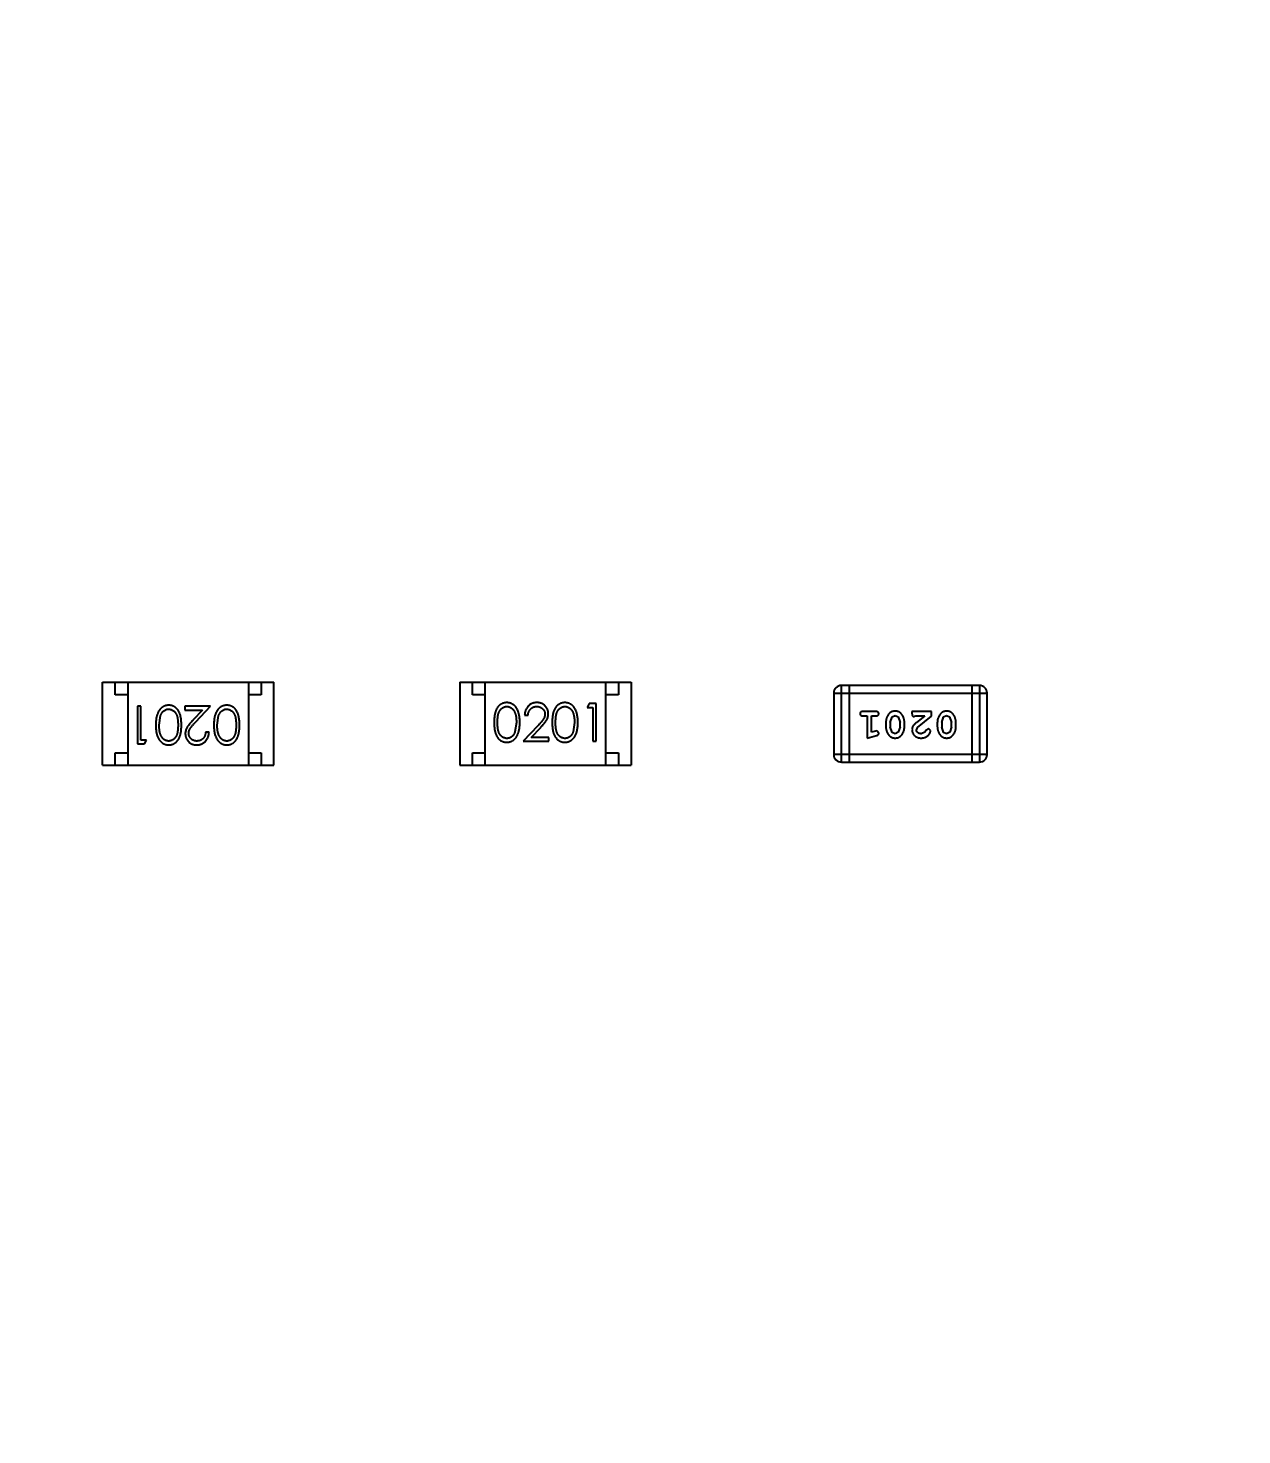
# Model space of a CAD drawing. Header units: inches. Extents: x 246 to 500, y -220 to -17.
# Drawn here: x 451.02 to 455.84, y -108.48 to -102.89 of the extents above; entities that cross this region are included whole.
import ezdxf

# ---------------------------------------------------------------- set-up
doc = ezdxf.new("R2010")
doc.units = ezdxf.units.IN
doc.header["$LTSCALE"] = 1.21
doc.header["$MEASUREMENT"] = 0
doc.header["$PDMODE"] = 3
doc.header["$PDSIZE"] = 0.3125
doc.layers.get('0').update_dxf_attribs({"linetype": 'CONTINUOUS'})
doc.layers.get('Defpoints').update_dxf_attribs({"linetype": 'CONTINUOUS'})
doc.layers.add('DIM', color=3, linetype='CONTINUOUS')
doc.styles.get("Standard").update_dxf_attribs({"font": 'txt', "width": 0.8})
doc.dimstyles.get("Standard").update_dxf_attribs({"dimtxt": 0.15625, "dimasz": 0.1875, "dimexe": 0.125, "dimexo": 0.0625, "dimgap": 0.09, "dimtad": 0, "dimtih": 1, "dimtoh": 1, "dimzin": 4, "dimdsep": 46, "dimtxsty": 'Standard', "dimblk": '_FILLED', "dimblk1": '_FILLED', "dimblk2": '_FILLED', "dimcen": 0.09, "dimazin": 1, "dimtp": 0.01, "dimtm": 0.01, "dimtfac": 1, "dimtofl": 0, "dimtmove": 0, "dimatfit": 3, "dimldrblk": '_FILLED', "dimfxl": 1, "dimtolj": 1, "dimtzin": 4, "dimarcsym": 0})

# ---------------------------------------------------------------- blocks, each defined once
blk = doc.blocks.new('_FILLED')
at = {"color": 0, "linetype": 'ByBlock'}
blk.add_solid([(0, 0), (-1, 0.1667), (-1, -0.1667)], dxfattribs=at)
blk = doc.blocks.new('*D61')
at = {"layer": 'Defpoints', "color": 0}
for p in [(433.4401, -77.4879), (433.4401, -91.8581), (457.6897, -127.8567)]:
    blk.add_point(p, dxfattribs=at)
at = {"layer": 'DIM', "color": 0, "lineweight": -2}
for p, q in [((433.4401, -91.7956), (433.4401, -77.3629)), ((457.6897, -127.7942), (457.6897, -77.3629)), ((435.4401, -77.4879), (442.2749, -77.4879)), ((455.6897, -77.4879), (448.8549, -77.4879))]:
    blk.add_line(p, q, dxfattribs=at)
at = {"layer": 'DIM', "color": 0, "lineweight": -2, "xscale": 2, "yscale": 2, "zscale": 2, "rotation": 180}
blk.add_blockref('_FILLED', (433.4401, -77.4879), dxfattribs=at)
at = {"layer": 'DIM', "color": 0, "lineweight": -2, "xscale": 2, "yscale": 2, "zscale": 2}
blk.add_blockref('_FILLED', (457.6897, -77.4879), dxfattribs=at)
at = {"layer": 'DIM', "color": 0, "insert": (445.5649, -77.4879), "char_height": 2, "attachment_point": 5}
blk.add_mtext('\\A1;24.25', dxfattribs=at)

msp = doc.modelspace()

# ---------------------------------------------------------------- linework, layer by layer
at = {"color": 7, "linetype": 'Continuous'}
for p, q in [((451.3152, -105.8236), (451.3152, -105.4936)), ((451.3152, -105.4936), (451.9952, -105.4936)), ((451.3652, -105.5436), (451.3652, -105.4936)), ((451.4152, -105.4936), (451.4152, -105.8236)), ((451.8952, -105.4936), (451.8952, -105.8236)), ((451.9452, -105.4936), (451.9452, -105.5436)), ((451.9952, -105.8236), (451.9952, -105.4936)), ((452.7351, -105.4937), (452.7351, -105.8237)), ((452.7351, -105.4937), (453.4151, -105.4937)), ((452.7851, -105.5437), (452.7851, -105.4937)), ((452.8351, -105.8237), (452.8351, -105.4937)), ((453.3151, -105.8237), (453.3151, -105.4937)), ((453.3651, -105.4937), (453.3651, -105.5437)), ((453.4151, -105.4937), (453.4151, -105.8237)), ((454.251, -105.8112), (454.251, -105.5064)), ((454.7997, -105.5064), (454.251, -105.5064)), ((454.2815, -105.5064), (454.2815, -105.8112)), ((454.7692, -105.5064), (454.7692, -105.8112)), ((454.7997, -105.5064), (454.7997, -105.8112)), ((451.4152, -105.5436), (451.3652, -105.5436)), ((451.4534, -105.5889), (451.4534, -105.7389)), ((451.4669, -105.5889), (451.4534, -105.5889)), ((451.4669, -105.7235), (451.4669, -105.5889)), ((451.6419, -105.5889), (451.6419, -105.6043)), ((451.7438, -105.5889), (451.6419, -105.5889)), ((451.6856, -105.651), (451.7438, -105.5889)), ((451.9452, -105.5436), (451.8952, -105.5436)), ((452.8351, -105.5437), (452.7851, -105.5437)), ((453.2492, -105.5784), (453.2404, -105.5938)), ((453.2769, -105.5784), (453.2492, -105.5784)), ((453.2769, -105.7284), (453.2769, -105.5784)), ((453.3651, -105.5437), (453.3151, -105.5437)), ((454.2205, -105.5369), (454.2205, -105.7807)), ((454.2205, -105.5369), (454.8301, -105.5369)), ((454.8301, -105.7807), (454.8301, -105.5369)), ((451.54, -105.6639), (451.5457, -105.6262)), ((451.6419, -105.6043), (451.7117, -105.6043)), ((451.7117, -105.6043), (451.6742, -105.6443)), ((451.7707, -105.6639), (451.7764, -105.6262)), ((452.9923, -105.6246), (453.0058, -105.6246)), ((453.2404, -105.5938), (453.2635, -105.5938)), ((453.2635, -105.5938), (453.2635, -105.7284)), ((454.3885, -105.61), (454.3366, -105.61)), ((454.3366, -105.6273), (454.3539, -105.6273)), ((454.3539, -105.6273), (454.3539, -105.7154)), ((454.3712, -105.6923), (454.3712, -105.6273)), ((454.3712, -105.6273), (454.3885, -105.6273)), ((454.4451, -105.6533), (454.4524, -105.6315)), ((454.4524, -105.6315), (454.4646, -105.6257)), ((454.4646, -105.6257), (454.4768, -105.631)), ((454.4768, -105.631), (454.4844, -105.6533)), ((454.5316, -105.61), (454.5316, -105.6179)), ((454.6087, -105.61), (454.5316, -105.61)), ((454.5403, -105.6305), (454.5458, -105.6273)), ((454.5458, -105.6273), (454.582, -105.6273)), ((454.582, -105.6273), (454.5484, -105.6544)), ((454.5537, -105.6739), (454.6087, -105.6289)), ((454.6087, -105.6289), (454.6087, -105.61)), ((454.6496, -105.6533), (454.6569, -105.6315)), ((454.6569, -105.6315), (454.6692, -105.6257)), ((454.6692, -105.6257), (454.6813, -105.631)), ((454.6813, -105.631), (454.6889, -105.6533)), ((451.7381, -105.6927), (451.7246, -105.6927)), ((452.9596, -105.6534), (452.9539, -105.6911)), ((453.0447, -105.6664), (452.9865, -105.7284)), ((453.0186, -105.7131), (453.0562, -105.673)), ((453.1904, -105.6534), (453.1847, -105.6911)), ((454.3862, -105.6881), (454.3712, -105.6923)), ((454.3916, -105.6871), (454.3862, -105.6881)), ((454.3995, -105.6964), (454.3916, -105.6871)), ((454.4278, -105.6531), (454.4278, -105.6708)), ((454.4451, -105.6533), (454.4451, -105.6705)), ((454.4527, -105.6928), (454.4451, -105.6705)), ((454.4648, -105.6981), (454.4527, -105.6928)), ((454.4772, -105.6923), (454.4648, -105.6981)), ((454.4844, -105.6705), (454.4772, -105.6923)), ((454.4844, -105.6705), (454.4844, -105.6533)), ((454.5017, -105.6708), (454.5017, -105.6531)), ((454.5489, -105.6836), (454.5537, -105.6739)), ((454.5833, -105.6927), (454.5684, -105.6981)), ((454.5883, -105.6842), (454.5833, -105.6927)), ((454.5967, -105.6777), (454.5883, -105.6842)), ((454.6056, -105.6861), (454.5967, -105.6777)), ((454.6323, -105.6531), (454.6323, -105.6708)), ((454.6496, -105.6533), (454.6496, -105.6705)), ((454.6572, -105.6928), (454.6496, -105.6705)), ((454.6693, -105.6981), (454.6572, -105.6928)), ((454.6817, -105.6923), (454.6693, -105.6981)), ((454.6889, -105.6705), (454.6817, -105.6923)), ((454.6889, -105.6705), (454.6889, -105.6533)), ((454.7062, -105.6708), (454.7062, -105.6531)), ((451.4534, -105.7389), (451.4812, -105.7389)), ((451.49, -105.7235), (451.4669, -105.7235)), ((451.4812, -105.7389), (451.49, -105.7235)), ((452.9865, -105.7284), (453.0885, -105.7284)), ((453.0885, -105.7131), (453.0186, -105.7131)), ((453.0885, -105.7284), (453.0885, -105.7131)), ((453.2635, -105.7284), (453.2769, -105.7284)), ((454.3539, -105.7154), (454.3904, -105.7055)), ((451.3652, -105.8236), (451.3652, -105.7736)), ((451.3652, -105.7736), (451.4152, -105.7736)), ((451.8952, -105.7736), (451.9452, -105.7736)), ((451.9452, -105.7736), (451.9452, -105.8236)), ((452.7851, -105.8237), (452.7851, -105.7737)), ((452.7851, -105.7737), (452.8351, -105.7737)), ((453.3151, -105.7737), (453.3651, -105.7737)), ((453.3651, -105.7737), (453.3651, -105.8237)), ((454.8301, -105.7807), (454.2205, -105.7807)), ((454.251, -105.8112), (454.7997, -105.8112)), ((451.3152, -105.8236), (451.9952, -105.8236)), ((452.7351, -105.8237), (453.4151, -105.8237))]:
    msp.add_line(p, q, dxfattribs=at)
for centre, start, end in [((454.251, -105.5369), 89.9999, 179.9999), ((454.7997, -105.5369), 359.9999, 89.9999), ((454.251, -105.7807), 179.9999, 269.9999), ((454.7997, -105.7807), 269.9999, 359.9999)]:
    msp.add_arc(centre, 0.0305, start, end, dxfattribs=at)
for points, knots in [([(451.5783, -105.585), (451.5771, -105.585), (451.5747, -105.5851), (451.5712, -105.5855), (451.5678, -105.5862), (451.5644, -105.5871), (451.5612, -105.5883), (451.558, -105.5898), (451.5549, -105.5915), (451.5519, -105.5935), (451.549, -105.5958), (451.5462, -105.5983), (451.5436, -105.6011), (451.5412, -105.6041), (451.539, -105.6074), (451.5369, -105.611), (451.535, -105.6148), (451.5332, -105.6189), (451.5316, -105.6232), (451.5303, -105.628), (451.5291, -105.6331), (451.5281, -105.6385), (451.5274, -105.6443), (451.5269, -105.6505), (451.5266, -105.6571), (451.5265, -105.6615), (451.5265, -105.6638)], [0, 0, 0, 0, 0.033824, 0.067298, 0.10028, 0.133019, 0.165736, 0.198792, 0.232372, 0.266409, 0.301016, 0.336196, 0.371972, 0.408574, 0.446394, 0.485225, 0.525372, 0.567224, 0.611081, 0.65775, 0.70702, 0.759235, 0.814484, 0.873227, 0.934937, 1, 1, 1, 1]), ([(451.6284, -105.6638), (451.6284, -105.6614), (451.6284, -105.6568), (451.6281, -105.65), (451.6276, -105.6437), (451.6269, -105.6377), (451.626, -105.6322), (451.6249, -105.627), (451.6236, -105.6223), (451.6221, -105.618), (451.6204, -105.614), (451.6185, -105.6103), (451.6165, -105.6068), (451.6143, -105.6036), (451.612, -105.6006), (451.6096, -105.5979), (451.6069, -105.5955), (451.6041, -105.5933), (451.6012, -105.5913), (451.5982, -105.5897), (451.5951, -105.5882), (451.5919, -105.5871), (451.5886, -105.5862), (451.5853, -105.5855), (451.5818, -105.5851), (451.5795, -105.585), (451.5783, -105.585)], [0, 0, 0, 0, 0.068113, 0.132564, 0.193427, 0.250218, 0.303569, 0.353576, 0.400235, 0.443586, 0.484619, 0.524292, 0.56238, 0.599049, 0.63494, 0.669782, 0.704009, 0.737842, 0.771098, 0.803896, 0.836415, 0.868639, 0.900715, 0.933378, 0.966213, 1, 1, 1, 1]), ([(451.8091, -105.585), (451.8079, -105.585), (451.8055, -105.5851), (451.802, -105.5855), (451.7985, -105.5862), (451.7952, -105.5871), (451.7919, -105.5883), (451.7887, -105.5898), (451.7856, -105.5915), (451.7826, -105.5935), (451.7797, -105.5958), (451.777, -105.5983), (451.7744, -105.6011), (451.772, -105.6041), (451.7698, -105.6074), (451.7677, -105.611), (451.7658, -105.6148), (451.764, -105.6189), (451.7624, -105.6232), (451.761, -105.628), (451.7599, -105.6331), (451.7589, -105.6385), (451.7582, -105.6443), (451.7576, -105.6505), (451.7574, -105.6571), (451.7573, -105.6615), (451.7573, -105.6638)], [0, 0, 0, 0, 0.033824, 0.067298, 0.10028, 0.133019, 0.165736, 0.198792, 0.232372, 0.266409, 0.301016, 0.336196, 0.371972, 0.408574, 0.446394, 0.485225, 0.525372, 0.567224, 0.611081, 0.65775, 0.70702, 0.759235, 0.814484, 0.873227, 0.934937, 1, 1, 1, 1]), ([(451.8592, -105.6638), (451.8592, -105.6614), (451.8592, -105.6568), (451.8589, -105.65), (451.8584, -105.6437), (451.8576, -105.6377), (451.8567, -105.6322), (451.8557, -105.627), (451.8544, -105.6223), (451.8529, -105.618), (451.8512, -105.614), (451.8493, -105.6103), (451.8473, -105.6068), (451.8451, -105.6036), (451.8428, -105.6006), (451.8403, -105.5979), (451.8377, -105.5955), (451.8349, -105.5933), (451.832, -105.5913), (451.8289, -105.5897), (451.8259, -105.5882), (451.8227, -105.5871), (451.8194, -105.5862), (451.816, -105.5855), (451.8126, -105.5851), (451.8102, -105.585), (451.8091, -105.585)], [0, 0, 0, 0, 0.068113, 0.132564, 0.193427, 0.250218, 0.303569, 0.353576, 0.400235, 0.443586, 0.484619, 0.524292, 0.56238, 0.599049, 0.63494, 0.669782, 0.704009, 0.737842, 0.771098, 0.803896, 0.836415, 0.868639, 0.900715, 0.933378, 0.966213, 1, 1, 1, 1]), ([(452.9213, -105.5746), (452.9201, -105.5746), (452.9178, -105.5746), (452.9143, -105.5751), (452.911, -105.5757), (452.9077, -105.5767), (452.9044, -105.5778), (452.9013, -105.5793), (452.8983, -105.581), (452.8953, -105.5829), (452.8925, -105.5852), (452.8899, -105.5876), (452.8874, -105.5903), (452.8851, -105.5933), (452.8829, -105.5965), (452.8809, -105.5999), (452.8791, -105.6036), (452.8774, -105.6076), (452.8759, -105.6119), (452.8746, -105.6166), (452.8735, -105.6217), (452.8727, -105.6273), (452.872, -105.6332), (452.8715, -105.6396), (452.8712, -105.6464), (452.8712, -105.6511), (452.8711, -105.6535)], [0, 0, 0, 0, 0.033742, 0.066533, 0.099153, 0.13154, 0.164087, 0.196563, 0.229707, 0.263315, 0.297504, 0.331686, 0.366482, 0.4021, 0.438958, 0.476748, 0.515985, 0.556589, 0.599519, 0.645765, 0.695487, 0.748721, 0.805687, 0.866754, 0.931405, 1, 1, 1, 1]), ([(452.8846, -105.6534), (452.8846, -105.6514), (452.8846, -105.6475), (452.8849, -105.6419), (452.8852, -105.6366), (452.8857, -105.6317), (452.8863, -105.6271), (452.8872, -105.623), (452.8881, -105.6192), (452.8892, -105.6158), (452.8904, -105.6127), (452.8918, -105.6098), (452.8933, -105.6071), (452.8949, -105.6046), (452.8966, -105.6023), (452.8985, -105.6002), (452.9006, -105.5982), (452.9034, -105.596), (452.9072, -105.5936), (452.9119, -105.5915), (452.9168, -105.5902), (452.9201, -105.5901), (452.9217, -105.59)], [0, 0, 0, 0, 0.073302, 0.142286, 0.206253, 0.266017, 0.321612, 0.372532, 0.419497, 0.462398, 0.502825, 0.541489, 0.579034, 0.615143, 0.650298, 0.684912, 0.718701, 0.752189, 0.817245, 0.879117, 0.939613, 1, 1, 1, 1]), ([(452.9731, -105.6535), (452.973, -105.6512), (452.973, -105.6467), (452.9727, -105.6401), (452.9722, -105.6339), (452.9714, -105.6281), (452.9705, -105.6226), (452.9693, -105.6175), (452.9679, -105.6127), (452.9663, -105.6083), (452.9645, -105.6042), (452.9626, -105.6004), (452.9604, -105.5968), (452.9582, -105.5935), (452.9558, -105.5905), (452.9532, -105.5877), (452.9505, -105.5852), (452.9476, -105.583), (452.9446, -105.581), (452.9416, -105.5793), (452.9384, -105.5778), (452.9351, -105.5767), (452.9318, -105.5757), (452.9284, -105.5751), (452.9249, -105.5747), (452.9225, -105.5746), (452.9213, -105.5746)], [0, 0, 0, 0, 0.065278, 0.127205, 0.186168, 0.241675, 0.294115, 0.343609, 0.390387, 0.434463, 0.476646, 0.517002, 0.555936, 0.593716, 0.630057, 0.665601, 0.700745, 0.734917, 0.768681, 0.802087, 0.834849, 0.867433, 0.900138, 0.932806, 0.966212, 1, 1, 1, 1]), ([(452.9217, -105.59), (452.9234, -105.5901), (452.9267, -105.5902), (452.9315, -105.5915), (452.9362, -105.5936), (452.9399, -105.596), (452.9428, -105.5982), (452.9448, -105.6003), (452.9468, -105.6025), (452.9486, -105.605), (452.9503, -105.6077), (452.9518, -105.6106), (452.9533, -105.6138), (452.9546, -105.6172), (452.9558, -105.6209), (452.9568, -105.6248), (452.9577, -105.629), (452.9584, -105.6334), (452.9589, -105.638), (452.9594, -105.6429), (452.9595, -105.6481), (452.9596, -105.6516), (452.9596, -105.6534)], [0, 0, 0, 0, 0.059689, 0.119507, 0.181075, 0.246162, 0.279894, 0.314468, 0.350403, 0.387474, 0.426147, 0.466624, 0.508745, 0.553328, 0.600058, 0.649177, 0.700552, 0.754894, 0.811825, 0.871514, 0.934319, 1, 1, 1, 1]), ([(453.0412, -105.5746), (453.0395, -105.5746), (453.0362, -105.5747), (453.0314, -105.5754), (453.0268, -105.5765), (453.0224, -105.578), (453.0182, -105.58), (453.0141, -105.5824), (453.0103, -105.5853), (453.0068, -105.5886), (453.0035, -105.5922), (453.0006, -105.5961), (452.9982, -105.6003), (452.9962, -105.6047), (452.9945, -105.6093), (452.9934, -105.6142), (452.9926, -105.6193), (452.9924, -105.6228), (452.9923, -105.6246)], [0, 0, 0, 0, 0.06445, 0.126725, 0.187421, 0.247417, 0.306749, 0.366595, 0.427749, 0.490235, 0.553031, 0.614805, 0.676505, 0.738096, 0.801021, 0.864897, 0.931209, 1, 1, 1, 1]), ([(453.0058, -105.6246), (453.0059, -105.6233), (453.0061, -105.6206), (453.0069, -105.6169), (453.0078, -105.6133), (453.0091, -105.61), (453.0106, -105.6069), (453.0123, -105.6041), (453.0143, -105.6014), (453.0166, -105.599), (453.019, -105.5969), (453.0216, -105.595), (453.0244, -105.5935), (453.0274, -105.5922), (453.0304, -105.5912), (453.0337, -105.5905), (453.037, -105.5901), (453.0394, -105.59), (453.0405, -105.59)], [0, 0, 0, 0, 0.073648, 0.143686, 0.210962, 0.275557, 0.338064, 0.399311, 0.4594, 0.51934, 0.579024, 0.637809, 0.695959, 0.754122, 0.813113, 0.873453, 0.935561, 1, 1, 1, 1]), ([(453.0405, -105.59), (453.0416, -105.59), (453.0439, -105.5901), (453.0471, -105.5905), (453.0502, -105.5912), (453.0531, -105.5922), (453.056, -105.5934), (453.0587, -105.595), (453.0612, -105.5968), (453.0637, -105.5989), (453.0659, -105.6012), (453.0678, -105.6036), (453.0694, -105.6061), (453.0708, -105.6088), (453.0718, -105.6115), (453.0725, -105.6144), (453.073, -105.6173), (453.073, -105.6194), (453.0731, -105.6204)], [0, 0, 0, 0, 0.068027, 0.133505, 0.19695, 0.26027, 0.322741, 0.384982, 0.448465, 0.513424, 0.578224, 0.640011, 0.700094, 0.760067, 0.819012, 0.877878, 0.938035, 1, 1, 1, 1]), ([(453.0865, -105.6192), (453.0865, -105.6177), (453.0864, -105.6148), (453.0858, -105.6105), (453.0848, -105.6063), (453.0835, -105.6023), (453.0817, -105.5985), (453.0795, -105.5948), (453.077, -105.5912), (453.074, -105.5878), (453.0708, -105.5847), (453.0673, -105.582), (453.0635, -105.5797), (453.0596, -105.5778), (453.0553, -105.5764), (453.0508, -105.5754), (453.0461, -105.5747), (453.0429, -105.5746), (453.0412, -105.5746)], [0, 0, 0, 0, 0.06271, 0.123347, 0.183401, 0.242828, 0.302097, 0.36242, 0.423725, 0.487032, 0.550491, 0.612709, 0.674265, 0.73617, 0.799211, 0.863483, 0.930525, 1, 1, 1, 1]), ([(453.1521, -105.5746), (453.1509, -105.5746), (453.1485, -105.5746), (453.1451, -105.5751), (453.1417, -105.5757), (453.1384, -105.5767), (453.1352, -105.5778), (453.1321, -105.5793), (453.1291, -105.581), (453.1261, -105.5829), (453.1233, -105.5852), (453.1206, -105.5876), (453.1182, -105.5903), (453.1158, -105.5933), (453.1137, -105.5965), (453.1117, -105.5999), (453.1098, -105.6036), (453.1082, -105.6076), (453.1067, -105.6119), (453.1054, -105.6166), (453.1043, -105.6217), (453.1035, -105.6273), (453.1028, -105.6332), (453.1023, -105.6396), (453.102, -105.6464), (453.1019, -105.6511), (453.1019, -105.6535)], [0, 0, 0, 0, 0.033742, 0.066533, 0.099153, 0.13154, 0.164087, 0.196563, 0.229707, 0.263315, 0.297504, 0.331686, 0.366482, 0.4021, 0.438958, 0.476748, 0.515985, 0.556589, 0.599519, 0.645765, 0.695487, 0.748721, 0.805687, 0.866754, 0.931405, 1, 1, 1, 1]), ([(453.1154, -105.6534), (453.1154, -105.6514), (453.1154, -105.6475), (453.1157, -105.6419), (453.116, -105.6366), (453.1165, -105.6317), (453.1171, -105.6271), (453.1179, -105.623), (453.1188, -105.6192), (453.1199, -105.6158), (453.1212, -105.6127), (453.1225, -105.6098), (453.124, -105.6071), (453.1257, -105.6046), (453.1274, -105.6023), (453.1293, -105.6002), (453.1313, -105.5982), (453.1342, -105.596), (453.1379, -105.5936), (453.1426, -105.5915), (453.1475, -105.5902), (453.1509, -105.5901), (453.1525, -105.59)], [0, 0, 0, 0, 0.073302, 0.142286, 0.206253, 0.266017, 0.321612, 0.372532, 0.419497, 0.462398, 0.502825, 0.541489, 0.579034, 0.615143, 0.650298, 0.684912, 0.718701, 0.752189, 0.817245, 0.879117, 0.939613, 1, 1, 1, 1]), ([(453.2038, -105.6535), (453.2038, -105.6512), (453.2038, -105.6467), (453.2035, -105.6401), (453.2029, -105.6339), (453.2022, -105.6281), (453.2012, -105.6226), (453.2001, -105.6175), (453.1986, -105.6127), (453.1971, -105.6083), (453.1952, -105.6042), (453.1933, -105.6004), (453.1912, -105.5968), (453.189, -105.5935), (453.1865, -105.5905), (453.184, -105.5877), (453.1813, -105.5852), (453.1784, -105.583), (453.1754, -105.581), (453.1723, -105.5793), (453.1692, -105.5778), (453.1659, -105.5767), (453.1626, -105.5757), (453.1591, -105.5751), (453.1556, -105.5747), (453.1533, -105.5746), (453.1521, -105.5746)], [0, 0, 0, 0, 0.065278, 0.127205, 0.186168, 0.241675, 0.294115, 0.343609, 0.390387, 0.434463, 0.476646, 0.517002, 0.555936, 0.593716, 0.630057, 0.665601, 0.700745, 0.734917, 0.768681, 0.802087, 0.834849, 0.867433, 0.900138, 0.932806, 0.966212, 1, 1, 1, 1]), ([(453.1525, -105.59), (453.1542, -105.5901), (453.1574, -105.5902), (453.1623, -105.5915), (453.167, -105.5936), (453.1707, -105.596), (453.1736, -105.5982), (453.1756, -105.6003), (453.1776, -105.6025), (453.1794, -105.605), (453.1811, -105.6077), (453.1826, -105.6106), (453.1841, -105.6138), (453.1854, -105.6172), (453.1865, -105.6209), (453.1876, -105.6248), (453.1884, -105.629), (453.1892, -105.6334), (453.1897, -105.638), (453.1901, -105.6429), (453.1903, -105.6481), (453.1904, -105.6516), (453.1904, -105.6534)], [0, 0, 0, 0, 0.059689, 0.119507, 0.181075, 0.246162, 0.279894, 0.314468, 0.350403, 0.387474, 0.426147, 0.466624, 0.508745, 0.553328, 0.600058, 0.649177, 0.700552, 0.754894, 0.811825, 0.871514, 0.934319, 1, 1, 1, 1]), ([(451.5457, -105.6262), (451.546, -105.6251), (451.5468, -105.6231), (451.5481, -105.6201), (451.5496, -105.6174), (451.5512, -105.6149), (451.5529, -105.6126), (451.5548, -105.6104), (451.5568, -105.6085), (451.5596, -105.6063), (451.5633, -105.6039), (451.568, -105.6019), (451.5729, -105.6006), (451.5762, -105.6005), (451.5778, -105.6004)], [0, 0, 0, 0, 0.075949, 0.148549, 0.218996, 0.286119, 0.351826, 0.416074, 0.478265, 0.540325, 0.660405, 0.774606, 0.887187, 1, 1, 1, 1]), ([(451.5778, -105.6004), (451.5795, -105.6005), (451.5828, -105.6007), (451.5877, -105.602), (451.5924, -105.604), (451.5962, -105.6064), (451.599, -105.6087), (451.6011, -105.6106), (451.603, -105.6128), (451.6047, -105.6151), (451.6064, -105.6176), (451.6078, -105.6203), (451.6092, -105.6232), (451.6104, -105.6263), (451.6115, -105.6297), (451.6125, -105.6335), (451.6132, -105.6377), (451.6139, -105.6422), (451.6143, -105.6471), (451.6147, -105.6523), (451.615, -105.658), (451.615, -105.6619), (451.615, -105.6639)], [0, 0, 0, 0, 0.060034, 0.120278, 0.182348, 0.247919, 0.281641, 0.315701, 0.350322, 0.385703, 0.421819, 0.459196, 0.497866, 0.538301, 0.58121, 0.628183, 0.679403, 0.734699, 0.794074, 0.858416, 0.927049, 1, 1, 1, 1]), ([(451.6742, -105.6443), (451.6727, -105.6459), (451.67, -105.6488), (451.666, -105.6532), (451.6625, -105.6573), (451.6593, -105.6612), (451.6564, -105.6648), (451.6539, -105.6682), (451.6518, -105.6713), (451.6495, -105.6752), (451.6472, -105.6799), (451.6453, -105.6858), (451.644, -105.6919), (451.6439, -105.696), (451.6438, -105.6981)], [0, 0, 0, 0, 0.09953, 0.192079, 0.277712, 0.357454, 0.429648, 0.495771, 0.555538, 0.608657, 0.707578, 0.804328, 0.901298, 1, 1, 1, 1]), ([(451.7764, -105.6262), (451.7768, -105.6251), (451.7776, -105.6231), (451.7789, -105.6201), (451.7804, -105.6174), (451.782, -105.6149), (451.7837, -105.6126), (451.7856, -105.6104), (451.7876, -105.6085), (451.7904, -105.6063), (451.7941, -105.6039), (451.7988, -105.6019), (451.8036, -105.6006), (451.8069, -105.6005), (451.8086, -105.6004)], [0, 0, 0, 0, 0.075949, 0.148549, 0.218996, 0.286119, 0.351826, 0.416074, 0.478265, 0.540325, 0.660405, 0.774606, 0.887187, 1, 1, 1, 1]), ([(451.8086, -105.6004), (451.8103, -105.6005), (451.8136, -105.6007), (451.8184, -105.602), (451.8232, -105.604), (451.8269, -105.6064), (451.8298, -105.6087), (451.8318, -105.6106), (451.8337, -105.6128), (451.8355, -105.6151), (451.8371, -105.6176), (451.8386, -105.6203), (451.84, -105.6232), (451.8412, -105.6263), (451.8423, -105.6297), (451.8432, -105.6335), (451.844, -105.6377), (451.8447, -105.6422), (451.8451, -105.6471), (451.8455, -105.6523), (451.8457, -105.658), (451.8457, -105.6619), (451.8457, -105.6639)], [0, 0, 0, 0, 0.060034, 0.120278, 0.182348, 0.247919, 0.281641, 0.315701, 0.350322, 0.385703, 0.421819, 0.459196, 0.497866, 0.538301, 0.58121, 0.628183, 0.679403, 0.734699, 0.794074, 0.858416, 0.927049, 1, 1, 1, 1]), ([(453.0731, -105.6204), (453.073, -105.622), (453.0729, -105.6252), (453.0718, -105.63), (453.0701, -105.6347), (453.0682, -105.6385), (453.0661, -105.6416), (453.0642, -105.6443), (453.0619, -105.6472), (453.0592, -105.6505), (453.0561, -105.654), (453.0527, -105.6579), (453.0488, -105.662), (453.0461, -105.6649), (453.0447, -105.6664)], [0, 0, 0, 0, 0.088014, 0.174976, 0.2638, 0.355443, 0.406413, 0.465519, 0.533076, 0.609353, 0.693899, 0.787171, 0.889197, 1, 1, 1, 1]), ([(453.0562, -105.673), (453.0576, -105.6715), (453.0604, -105.6685), (453.0643, -105.6641), (453.0679, -105.66), (453.0711, -105.6561), (453.0739, -105.6525), (453.0764, -105.6491), (453.0785, -105.646), (453.0808, -105.6421), (453.0832, -105.6374), (453.0851, -105.6315), (453.0863, -105.6254), (453.0865, -105.6213), (453.0865, -105.6192)], [0, 0, 0, 0, 0.09953, 0.192079, 0.277712, 0.357454, 0.429648, 0.495771, 0.555538, 0.608657, 0.707578, 0.804328, 0.901298, 1, 1, 1, 1]), ([(454.3366, -105.61), (454.3357, -105.61), (454.334, -105.6101), (454.3317, -105.6105), (454.3297, -105.6113), (454.3281, -105.6124), (454.327, -105.6137), (454.3261, -105.6152), (454.3256, -105.6169), (454.3256, -105.6181), (454.3255, -105.6187)], [0, 0, 0, 0, 0.169012, 0.317488, 0.445429, 0.560977, 0.67065, 0.776666, 0.88492, 1, 1, 1, 1]), ([(454.3255, -105.6187), (454.3256, -105.6193), (454.3256, -105.6205), (454.3261, -105.6221), (454.327, -105.6236), (454.3281, -105.625), (454.3297, -105.626), (454.3316, -105.6268), (454.334, -105.6273), (454.3357, -105.6273), (454.3366, -105.6273)], [0, 0, 0, 0, 0.11517, 0.223509, 0.328254, 0.438012, 0.553651, 0.682263, 0.830856, 1, 1, 1, 1]), ([(454.3995, -105.6187), (454.3994, -105.6181), (454.3994, -105.6169), (454.3989, -105.6152), (454.398, -105.6137), (454.3969, -105.6123), (454.3953, -105.6113), (454.3934, -105.6105), (454.391, -105.6101), (454.3894, -105.61), (454.3885, -105.61)], [0, 0, 0, 0, 0.115051, 0.223278, 0.329269, 0.437893, 0.554681, 0.682591, 0.83103, 1, 1, 1, 1]), ([(454.3885, -105.6273), (454.3894, -105.6273), (454.391, -105.6273), (454.3934, -105.6268), (454.3953, -105.626), (454.3969, -105.625), (454.398, -105.6236), (454.3989, -105.6221), (454.3994, -105.6205), (454.3994, -105.6193), (454.3995, -105.6187)], [0, 0, 0, 0, 0.169102, 0.317658, 0.446239, 0.563118, 0.671828, 0.776546, 0.884858, 1, 1, 1, 1]), ([(454.4647, -105.6084), (454.4632, -105.6085), (454.4604, -105.6086), (454.4563, -105.6093), (454.4525, -105.6104), (454.4489, -105.612), (454.4456, -105.614), (454.4426, -105.6165), (454.4398, -105.6195), (454.4373, -105.6229), (454.4351, -105.6265), (454.4331, -105.6301), (454.4315, -105.6338), (454.4301, -105.6376), (454.4291, -105.6414), (454.4283, -105.6453), (454.4279, -105.6491), (454.4278, -105.6518), (454.4278, -105.6531)], [0, 0, 0, 0, 0.067217, 0.131051, 0.19272, 0.252824, 0.312745, 0.373449, 0.436041, 0.501494, 0.567761, 0.632087, 0.695096, 0.757109, 0.817993, 0.878657, 0.939311, 1, 1, 1, 1]), ([(454.5017, -105.6531), (454.5017, -105.652), (454.5017, -105.6499), (454.5014, -105.6467), (454.5009, -105.6435), (454.5002, -105.6405), (454.4993, -105.6374), (454.4982, -105.6344), (454.4969, -105.6315), (454.4954, -105.6286), (454.4939, -105.6258), (454.4922, -105.6233), (454.4906, -105.621), (454.489, -105.6189), (454.4873, -105.617), (454.4856, -105.6153), (454.4838, -105.6139), (454.4815, -105.6123), (454.4783, -105.6107), (454.4741, -105.6094), (454.4695, -105.6086), (454.4663, -105.6085), (454.4647, -105.6084)], [0, 0, 0, 0, 0.049886, 0.09882, 0.148132, 0.19689, 0.246038, 0.295176, 0.345305, 0.395692, 0.445312, 0.491875, 0.535813, 0.577009, 0.616081, 0.652689, 0.687585, 0.720206, 0.785062, 0.85223, 0.923759, 1, 1, 1, 1]), ([(454.5316, -105.6179), (454.5316, -105.6189), (454.5317, -105.6209), (454.5321, -105.6236), (454.5328, -105.6259), (454.5339, -105.6276), (454.5352, -105.6289), (454.5367, -105.6298), (454.5384, -105.6304), (454.5396, -105.6304), (454.5403, -105.6305)], [0, 0, 0, 0, 0.1844, 0.34094, 0.473574, 0.586824, 0.690029, 0.789175, 0.890445, 1, 1, 1, 1]), ([(454.6692, -105.6084), (454.6678, -105.6085), (454.6649, -105.6086), (454.6608, -105.6093), (454.657, -105.6104), (454.6534, -105.612), (454.6501, -105.614), (454.6471, -105.6165), (454.6443, -105.6195), (454.6418, -105.6229), (454.6396, -105.6265), (454.6377, -105.6301), (454.636, -105.6338), (454.6346, -105.6376), (454.6336, -105.6414), (454.6328, -105.6453), (454.6324, -105.6491), (454.6323, -105.6518), (454.6323, -105.6531)], [0, 0, 0, 0, 0.067217, 0.131051, 0.19272, 0.252824, 0.312745, 0.373449, 0.436041, 0.501494, 0.567761, 0.632087, 0.695096, 0.757109, 0.817993, 0.878657, 0.939311, 1, 1, 1, 1]), ([(454.7062, -105.6531), (454.7062, -105.652), (454.7062, -105.6499), (454.7059, -105.6467), (454.7054, -105.6435), (454.7047, -105.6405), (454.7038, -105.6374), (454.7027, -105.6344), (454.7014, -105.6315), (454.7, -105.6286), (454.6984, -105.6258), (454.6968, -105.6233), (454.6951, -105.621), (454.6935, -105.6189), (454.6918, -105.617), (454.6901, -105.6153), (454.6883, -105.6139), (454.686, -105.6123), (454.6828, -105.6107), (454.6786, -105.6094), (454.674, -105.6086), (454.6708, -105.6085), (454.6692, -105.6084)], [0, 0, 0, 0, 0.049886, 0.09882, 0.148132, 0.19689, 0.246038, 0.295176, 0.345305, 0.395692, 0.445312, 0.491875, 0.535813, 0.577009, 0.616081, 0.652689, 0.687585, 0.720206, 0.785062, 0.85223, 0.923759, 1, 1, 1, 1]), ([(451.5265, -105.6638), (451.5265, -105.6661), (451.5266, -105.6706), (451.5269, -105.6772), (451.5274, -105.6834), (451.5282, -105.6892), (451.5291, -105.6947), (451.5303, -105.6998), (451.5317, -105.7046), (451.5333, -105.709), (451.5351, -105.7131), (451.537, -105.7169), (451.5391, -105.7205), (451.5414, -105.7238), (451.5438, -105.7268), (451.5464, -105.7296), (451.5491, -105.7321), (451.552, -105.7343), (451.5549, -105.7363), (451.558, -105.738), (451.5612, -105.7395), (451.5645, -105.7407), (451.5678, -105.7416), (451.5712, -105.7423), (451.5747, -105.7427), (451.5771, -105.7427), (451.5783, -105.7427)], [0, 0, 0, 0, 0.065278, 0.127205, 0.186168, 0.241675, 0.294115, 0.343609, 0.390387, 0.434463, 0.476646, 0.517002, 0.555936, 0.593716, 0.630057, 0.665601, 0.700745, 0.734917, 0.768681, 0.802087, 0.834849, 0.867433, 0.900138, 0.932806, 0.966212, 1, 1, 1, 1]), ([(451.5778, -105.7273), (451.5762, -105.7273), (451.5729, -105.7271), (451.5681, -105.7258), (451.5634, -105.7237), (451.5596, -105.7214), (451.5568, -105.7191), (451.5547, -105.7171), (451.5528, -105.7148), (451.551, -105.7124), (451.5493, -105.7096), (451.5477, -105.7067), (451.5463, -105.7035), (451.545, -105.7001), (451.5438, -105.6964), (451.5427, -105.6925), (451.5419, -105.6883), (451.5412, -105.6839), (451.5407, -105.6793), (451.5402, -105.6744), (451.54, -105.6692), (451.54, -105.6657), (451.54, -105.6639)], [0, 0, 0, 0, 0.059689, 0.119507, 0.181075, 0.246162, 0.279894, 0.314468, 0.350403, 0.387474, 0.426147, 0.466624, 0.508745, 0.553328, 0.600058, 0.649177, 0.700552, 0.754894, 0.811825, 0.871514, 0.934319, 1, 1, 1, 1]), ([(451.615, -105.6639), (451.615, -105.6659), (451.615, -105.6698), (451.6147, -105.6755), (451.6144, -105.6807), (451.6138, -105.6856), (451.6132, -105.6902), (451.6124, -105.6943), (451.6115, -105.6981), (451.6104, -105.7015), (451.6092, -105.7046), (451.6078, -105.7075), (451.6063, -105.7102), (451.6047, -105.7127), (451.6029, -105.715), (451.601, -105.7172), (451.599, -105.7191), (451.5962, -105.7213), (451.5924, -105.7237), (451.5877, -105.7258), (451.5828, -105.7271), (451.5795, -105.7273), (451.5778, -105.7273)], [0, 0, 0, 0, 0.073302, 0.142286, 0.206253, 0.266017, 0.321612, 0.372532, 0.419497, 0.462398, 0.502825, 0.541489, 0.579034, 0.615143, 0.650298, 0.684912, 0.718701, 0.752189, 0.817245, 0.879117, 0.939613, 1, 1, 1, 1]), ([(451.5783, -105.7427), (451.5795, -105.7427), (451.5818, -105.7427), (451.5853, -105.7423), (451.5886, -105.7416), (451.5919, -105.7407), (451.5951, -105.7395), (451.5982, -105.738), (451.6013, -105.7363), (451.6042, -105.7344), (451.607, -105.7321), (451.6097, -105.7297), (451.6122, -105.727), (451.6145, -105.724), (451.6166, -105.7208), (451.6187, -105.7174), (451.6205, -105.7137), (451.6222, -105.7097), (451.6237, -105.7054), (451.6249, -105.7007), (451.6261, -105.6956), (451.6269, -105.69), (451.6276, -105.6841), (451.6281, -105.6777), (451.6284, -105.6709), (451.6284, -105.6662), (451.6284, -105.6638)], [0, 0, 0, 0, 0.033742, 0.066533, 0.099153, 0.13154, 0.164087, 0.196563, 0.229707, 0.263315, 0.297504, 0.331686, 0.366482, 0.4021, 0.438958, 0.476748, 0.515985, 0.556589, 0.599519, 0.645765, 0.695487, 0.748721, 0.805687, 0.866754, 0.931405, 1, 1, 1, 1]), ([(451.6438, -105.6981), (451.6439, -105.6996), (451.644, -105.7025), (451.6445, -105.7068), (451.6455, -105.711), (451.6469, -105.715), (451.6487, -105.7189), (451.6508, -105.7226), (451.6534, -105.7261), (451.6563, -105.7295), (451.6595, -105.7326), (451.6631, -105.7353), (451.6668, -105.7376), (451.6708, -105.7395), (451.675, -105.7409), (451.6795, -105.742), (451.6843, -105.7426), (451.6875, -105.7427), (451.6891, -105.7427)], [0, 0, 0, 0, 0.06271, 0.123347, 0.183401, 0.242828, 0.302097, 0.36242, 0.423725, 0.487032, 0.550491, 0.612709, 0.674265, 0.73617, 0.799211, 0.863483, 0.930525, 1, 1, 1, 1]), ([(451.6573, -105.6969), (451.6573, -105.6953), (451.6575, -105.6921), (451.6585, -105.6873), (451.6602, -105.6826), (451.6622, -105.6788), (451.6642, -105.6757), (451.6661, -105.673), (451.6685, -105.6701), (451.6711, -105.6668), (451.6742, -105.6633), (451.6777, -105.6594), (451.6815, -105.6553), (451.6842, -105.6524), (451.6856, -105.651)], [0, 0, 0, 0, 0.088014, 0.174976, 0.2638, 0.355443, 0.406413, 0.465519, 0.533076, 0.609353, 0.693899, 0.787171, 0.889197, 1, 1, 1, 1]), ([(451.6898, -105.7273), (451.6887, -105.7273), (451.6865, -105.7273), (451.6833, -105.7268), (451.6802, -105.7261), (451.6772, -105.7251), (451.6744, -105.7239), (451.6717, -105.7223), (451.6691, -105.7205), (451.6667, -105.7184), (451.6645, -105.7161), (451.6626, -105.7137), (451.6609, -105.7112), (451.6596, -105.7085), (451.6586, -105.7058), (451.6578, -105.7029), (451.6574, -105.7), (451.6573, -105.698), (451.6573, -105.6969)], [0, 0, 0, 0, 0.068027, 0.133505, 0.19695, 0.26027, 0.322741, 0.384982, 0.448465, 0.513424, 0.578224, 0.640011, 0.700094, 0.760067, 0.819012, 0.877878, 0.938035, 1, 1, 1, 1]), ([(451.6891, -105.7427), (451.6908, -105.7427), (451.6941, -105.7426), (451.6989, -105.7419), (451.7036, -105.7408), (451.708, -105.7393), (451.7122, -105.7373), (451.7162, -105.7349), (451.72, -105.732), (451.7236, -105.7287), (451.7269, -105.7251), (451.7297, -105.7212), (451.7322, -105.717), (451.7342, -105.7126), (451.7358, -105.708), (451.737, -105.7031), (451.7378, -105.698), (451.738, -105.6945), (451.7381, -105.6927)], [0, 0, 0, 0, 0.06445, 0.126725, 0.187421, 0.247417, 0.306749, 0.366595, 0.427749, 0.490235, 0.553031, 0.614805, 0.676505, 0.738096, 0.801021, 0.864897, 0.931209, 1, 1, 1, 1]), ([(451.7246, -105.6927), (451.7245, -105.6941), (451.7242, -105.6967), (451.7235, -105.7004), (451.7225, -105.704), (451.7213, -105.7073), (451.7198, -105.7104), (451.718, -105.7133), (451.716, -105.7159), (451.7138, -105.7183), (451.7113, -105.7204), (451.7087, -105.7223), (451.7059, -105.7238), (451.703, -105.7251), (451.6999, -105.7261), (451.6967, -105.7268), (451.6933, -105.7272), (451.691, -105.7273), (451.6898, -105.7273)], [0, 0, 0, 0, 0.073648, 0.143686, 0.210962, 0.275557, 0.338064, 0.399311, 0.4594, 0.51934, 0.579024, 0.637809, 0.695959, 0.754122, 0.813113, 0.873453, 0.935561, 1, 1, 1, 1]), ([(451.7573, -105.6638), (451.7573, -105.6661), (451.7574, -105.6706), (451.7577, -105.6772), (451.7582, -105.6834), (451.7589, -105.6892), (451.7599, -105.6947), (451.761, -105.6998), (451.7625, -105.7046), (451.7641, -105.709), (451.7659, -105.7131), (451.7678, -105.7169), (451.7699, -105.7205), (451.7721, -105.7238), (451.7746, -105.7268), (451.7771, -105.7296), (451.7798, -105.7321), (451.7827, -105.7343), (451.7857, -105.7363), (451.7888, -105.738), (451.792, -105.7395), (451.7952, -105.7407), (451.7986, -105.7416), (451.802, -105.7423), (451.8055, -105.7427), (451.8079, -105.7427), (451.8091, -105.7427)], [0, 0, 0, 0, 0.065278, 0.127205, 0.186168, 0.241675, 0.294115, 0.343609, 0.390387, 0.434463, 0.476646, 0.517002, 0.555936, 0.593716, 0.630057, 0.665601, 0.700745, 0.734917, 0.768681, 0.802087, 0.834849, 0.867433, 0.900138, 0.932806, 0.966212, 1, 1, 1, 1]), ([(451.8086, -105.7273), (451.807, -105.7273), (451.8037, -105.7271), (451.7988, -105.7258), (451.7942, -105.7237), (451.7904, -105.7214), (451.7876, -105.7191), (451.7855, -105.7171), (451.7835, -105.7148), (451.7817, -105.7124), (451.7801, -105.7096), (451.7785, -105.7067), (451.7771, -105.7035), (451.7757, -105.7001), (451.7746, -105.6964), (451.7735, -105.6925), (451.7727, -105.6883), (451.772, -105.6839), (451.7714, -105.6793), (451.771, -105.6744), (451.7708, -105.6692), (451.7708, -105.6657), (451.7707, -105.6639)], [0, 0, 0, 0, 0.059689, 0.119507, 0.181075, 0.246162, 0.279894, 0.314468, 0.350403, 0.387474, 0.426147, 0.466624, 0.508745, 0.553328, 0.600058, 0.649177, 0.700552, 0.754894, 0.811825, 0.871514, 0.934319, 1, 1, 1, 1]), ([(451.8457, -105.6639), (451.8457, -105.6659), (451.8457, -105.6698), (451.8455, -105.6755), (451.8451, -105.6807), (451.8446, -105.6856), (451.844, -105.6902), (451.8432, -105.6943), (451.8423, -105.6981), (451.8412, -105.7015), (451.8399, -105.7046), (451.8386, -105.7075), (451.8371, -105.7102), (451.8354, -105.7127), (451.8337, -105.715), (451.8318, -105.7172), (451.8298, -105.7191), (451.8269, -105.7213), (451.8232, -105.7237), (451.8185, -105.7258), (451.8136, -105.7271), (451.8103, -105.7273), (451.8086, -105.7273)], [0, 0, 0, 0, 0.073302, 0.142286, 0.206253, 0.266017, 0.321612, 0.372532, 0.419497, 0.462398, 0.502825, 0.541489, 0.579034, 0.615143, 0.650298, 0.684912, 0.718701, 0.752189, 0.817245, 0.879117, 0.939613, 1, 1, 1, 1]), ([(451.8091, -105.7427), (451.8102, -105.7427), (451.8126, -105.7427), (451.816, -105.7423), (451.8194, -105.7416), (451.8227, -105.7407), (451.8259, -105.7395), (451.829, -105.738), (451.832, -105.7363), (451.835, -105.7344), (451.8378, -105.7321), (451.8405, -105.7297), (451.8429, -105.727), (451.8453, -105.724), (451.8474, -105.7208), (451.8495, -105.7174), (451.8513, -105.7137), (451.8529, -105.7097), (451.8544, -105.7054), (451.8557, -105.7007), (451.8568, -105.6956), (451.8577, -105.69), (451.8584, -105.6841), (451.8589, -105.6777), (451.8592, -105.6709), (451.8592, -105.6662), (451.8592, -105.6638)], [0, 0, 0, 0, 0.033742, 0.066533, 0.099153, 0.13154, 0.164087, 0.196563, 0.229707, 0.263315, 0.297504, 0.331686, 0.366482, 0.4021, 0.438958, 0.476748, 0.515985, 0.556589, 0.599519, 0.645765, 0.695487, 0.748721, 0.805687, 0.866754, 0.931405, 1, 1, 1, 1]), ([(452.8711, -105.6535), (452.8712, -105.6559), (452.8712, -105.6605), (452.8715, -105.6673), (452.872, -105.6736), (452.8727, -105.6796), (452.8736, -105.6851), (452.8747, -105.6903), (452.876, -105.695), (452.8775, -105.6993), (452.8792, -105.7033), (452.8811, -105.707), (452.8831, -105.7105), (452.8852, -105.7137), (452.8875, -105.7167), (452.89, -105.7194), (452.8927, -105.7218), (452.8955, -105.724), (452.8984, -105.726), (452.9014, -105.7277), (452.9045, -105.7291), (452.9077, -105.7302), (452.911, -105.7312), (452.9143, -105.7318), (452.9178, -105.7322), (452.9201, -105.7323), (452.9213, -105.7323)], [0, 0, 0, 0, 0.068113, 0.132564, 0.193427, 0.250218, 0.303569, 0.353576, 0.400235, 0.443586, 0.484619, 0.524292, 0.56238, 0.599049, 0.63494, 0.669782, 0.704009, 0.737842, 0.771098, 0.803896, 0.836415, 0.868639, 0.900715, 0.933378, 0.966213, 1, 1, 1, 1]), ([(452.9217, -105.7169), (452.9201, -105.7168), (452.9168, -105.7166), (452.9119, -105.7153), (452.9072, -105.7133), (452.9034, -105.7109), (452.9006, -105.7086), (452.8985, -105.7067), (452.8966, -105.7045), (452.8948, -105.7022), (452.8932, -105.6997), (452.8917, -105.697), (452.8904, -105.6941), (452.8891, -105.691), (452.888, -105.6876), (452.8871, -105.6838), (452.8864, -105.6797), (452.8857, -105.6751), (452.8852, -105.6702), (452.8849, -105.665), (452.8846, -105.6593), (452.8846, -105.6554), (452.8846, -105.6534)], [0, 0, 0, 0, 0.060034, 0.120278, 0.182348, 0.247919, 0.281641, 0.315701, 0.350322, 0.385703, 0.421819, 0.459196, 0.497866, 0.538301, 0.58121, 0.628183, 0.679403, 0.734699, 0.794074, 0.858416, 0.927049, 1, 1, 1, 1]), ([(452.9213, -105.7323), (452.9225, -105.7323), (452.9249, -105.7322), (452.9284, -105.7318), (452.9318, -105.7311), (452.9352, -105.7302), (452.9384, -105.729), (452.9416, -105.7276), (452.9447, -105.7258), (452.9477, -105.7238), (452.9506, -105.7216), (452.9533, -105.719), (452.9559, -105.7163), (452.9583, -105.7132), (452.9606, -105.7099), (452.9627, -105.7063), (452.9646, -105.7025), (452.9664, -105.6985), (452.968, -105.6941), (452.9693, -105.6893), (452.9705, -105.6842), (452.9715, -105.6788), (452.9721, -105.673), (452.9727, -105.6668), (452.973, -105.6603), (452.973, -105.6558), (452.9731, -105.6535)], [0, 0, 0, 0, 0.033824, 0.067298, 0.10028, 0.133019, 0.165736, 0.198792, 0.232372, 0.266409, 0.301016, 0.336196, 0.371972, 0.408574, 0.446394, 0.485225, 0.525372, 0.567224, 0.611081, 0.65775, 0.70702, 0.759235, 0.814484, 0.873227, 0.934937, 1, 1, 1, 1]), ([(452.9539, -105.6911), (452.9535, -105.6922), (452.9528, -105.6942), (452.9514, -105.6972), (452.95, -105.6999), (452.9484, -105.7024), (452.9466, -105.7047), (452.9448, -105.7069), (452.9428, -105.7088), (452.94, -105.711), (452.9363, -105.7134), (452.9316, -105.7154), (452.9267, -105.7167), (452.9234, -105.7168), (452.9217, -105.7169)], [0, 0, 0, 0, 0.075949, 0.148549, 0.218996, 0.286119, 0.351826, 0.416074, 0.478265, 0.540325, 0.660405, 0.774606, 0.887187, 1, 1, 1, 1]), ([(453.1019, -105.6535), (453.1019, -105.6559), (453.102, -105.6605), (453.1023, -105.6673), (453.1028, -105.6736), (453.1035, -105.6796), (453.1044, -105.6851), (453.1054, -105.6903), (453.1068, -105.695), (453.1083, -105.6993), (453.11, -105.7033), (453.1118, -105.707), (453.1138, -105.7105), (453.116, -105.7137), (453.1183, -105.7167), (453.1208, -105.7194), (453.1234, -105.7218), (453.1262, -105.724), (453.1292, -105.726), (453.1322, -105.7277), (453.1353, -105.7291), (453.1385, -105.7302), (453.1417, -105.7312), (453.1451, -105.7318), (453.1485, -105.7322), (453.1509, -105.7323), (453.1521, -105.7323)], [0, 0, 0, 0, 0.068113, 0.132564, 0.193427, 0.250218, 0.303569, 0.353576, 0.400235, 0.443586, 0.484619, 0.524292, 0.56238, 0.599049, 0.63494, 0.669782, 0.704009, 0.737842, 0.771098, 0.803896, 0.836415, 0.868639, 0.900715, 0.933378, 0.966213, 1, 1, 1, 1]), ([(453.1525, -105.7169), (453.1509, -105.7168), (453.1476, -105.7166), (453.1427, -105.7153), (453.1379, -105.7133), (453.1342, -105.7109), (453.1313, -105.7086), (453.1293, -105.7067), (453.1274, -105.7045), (453.1256, -105.7022), (453.124, -105.6997), (453.1225, -105.697), (453.1212, -105.6941), (453.1199, -105.691), (453.1188, -105.6876), (453.1179, -105.6838), (453.1171, -105.6797), (453.1165, -105.6751), (453.116, -105.6702), (453.1156, -105.665), (453.1154, -105.6593), (453.1154, -105.6554), (453.1154, -105.6534)], [0, 0, 0, 0, 0.060034, 0.120278, 0.182348, 0.247919, 0.281641, 0.315701, 0.350322, 0.385703, 0.421819, 0.459196, 0.497866, 0.538301, 0.58121, 0.628183, 0.679403, 0.734699, 0.794074, 0.858416, 0.927049, 1, 1, 1, 1]), ([(453.1521, -105.7323), (453.1533, -105.7323), (453.1556, -105.7322), (453.1591, -105.7318), (453.1626, -105.7311), (453.1659, -105.7302), (453.1692, -105.729), (453.1724, -105.7276), (453.1755, -105.7258), (453.1785, -105.7238), (453.1814, -105.7216), (453.1841, -105.719), (453.1867, -105.7163), (453.1891, -105.7132), (453.1914, -105.7099), (453.1934, -105.7063), (453.1954, -105.7025), (453.1971, -105.6985), (453.1988, -105.6941), (453.2001, -105.6893), (453.2013, -105.6842), (453.2022, -105.6788), (453.2029, -105.673), (453.2035, -105.6668), (453.2038, -105.6603), (453.2038, -105.6558), (453.2038, -105.6535)], [0, 0, 0, 0, 0.033824, 0.067298, 0.10028, 0.133019, 0.165736, 0.198792, 0.232372, 0.266409, 0.301016, 0.336196, 0.371972, 0.408574, 0.446394, 0.485225, 0.525372, 0.567224, 0.611081, 0.65775, 0.70702, 0.759235, 0.814484, 0.873227, 0.934937, 1, 1, 1, 1]), ([(453.1847, -105.6911), (453.1843, -105.6922), (453.1835, -105.6942), (453.1822, -105.6972), (453.1808, -105.6999), (453.1792, -105.7024), (453.1774, -105.7047), (453.1756, -105.7069), (453.1735, -105.7088), (453.1707, -105.711), (453.167, -105.7134), (453.1623, -105.7154), (453.1575, -105.7167), (453.1542, -105.7168), (453.1525, -105.7169)], [0, 0, 0, 0, 0.075949, 0.148549, 0.218996, 0.286119, 0.351826, 0.416074, 0.478265, 0.540325, 0.660405, 0.774606, 0.887187, 1, 1, 1, 1]), ([(454.3904, -105.7055), (454.3913, -105.7053), (454.3928, -105.7048), (454.3949, -105.704), (454.3966, -105.703), (454.3977, -105.702), (454.3986, -105.7008), (454.3991, -105.6995), (454.3994, -105.698), (454.3995, -105.6969), (454.3995, -105.6964)], [0, 0, 0, 0, 0.187321, 0.344927, 0.475328, 0.579604, 0.674244, 0.773631, 0.882025, 1, 1, 1, 1]), ([(454.4278, -105.6708), (454.4278, -105.6719), (454.4279, -105.674), (454.4281, -105.6772), (454.4287, -105.6803), (454.4294, -105.6834), (454.4303, -105.6865), (454.4314, -105.6895), (454.4327, -105.6925), (454.4342, -105.6954), (454.4358, -105.6981), (454.4374, -105.7006), (454.4391, -105.703), (454.4407, -105.7051), (454.4424, -105.7069), (454.4442, -105.7086), (454.4459, -105.71), (454.4483, -105.7116), (454.4514, -105.7132), (454.4556, -105.7145), (454.4601, -105.7153), (454.4633, -105.7154), (454.4649, -105.7154)], [0, 0, 0, 0, 0.049855, 0.099516, 0.148482, 0.19758, 0.246804, 0.296268, 0.346517, 0.397047, 0.446826, 0.49336, 0.537801, 0.579207, 0.617974, 0.654833, 0.689171, 0.722088, 0.786392, 0.853518, 0.924186, 1, 1, 1, 1]), ([(454.4649, -105.7154), (454.4664, -105.7154), (454.4692, -105.7153), (454.4733, -105.7146), (454.4771, -105.7135), (454.4807, -105.7119), (454.484, -105.7098), (454.487, -105.7073), (454.4898, -105.7043), (454.4923, -105.701), (454.4945, -105.6974), (454.4964, -105.6937), (454.4981, -105.69), (454.4994, -105.6862), (454.5005, -105.6824), (454.5012, -105.6786), (454.5016, -105.6747), (454.5017, -105.6721), (454.5017, -105.6708)], [0, 0, 0, 0, 0.06692, 0.130834, 0.19258, 0.252759, 0.312631, 0.373411, 0.436359, 0.501894, 0.568244, 0.632472, 0.69556, 0.757163, 0.818592, 0.878885, 0.939235, 1, 1, 1, 1]), ([(454.5484, -105.6544), (454.5475, -105.6551), (454.5458, -105.6566), (454.5434, -105.6588), (454.5413, -105.6609), (454.5395, -105.6629), (454.5378, -105.6648), (454.5365, -105.6666), (454.5354, -105.6682), (454.5343, -105.6703), (454.5332, -105.6728), (454.5323, -105.676), (454.5317, -105.6793), (454.5317, -105.6815), (454.5316, -105.6826)], [0, 0, 0, 0, 0.103002, 0.197728, 0.285279, 0.365235, 0.437224, 0.502446, 0.560545, 0.611446, 0.707576, 0.80349, 0.900532, 1, 1, 1, 1]), ([(454.5316, -105.6826), (454.5317, -105.6838), (454.5317, -105.686), (454.5322, -105.6892), (454.533, -105.6923), (454.5341, -105.6953), (454.5356, -105.6981), (454.5374, -105.7008), (454.5395, -105.7034), (454.5419, -105.7059), (454.5445, -105.7081), (454.5474, -105.7101), (454.5504, -105.7117), (454.5536, -105.7131), (454.5571, -105.7141), (454.5606, -105.7149), (454.5644, -105.7153), (454.567, -105.7154), (454.5683, -105.7154)], [0, 0, 0, 0, 0.060981, 0.120256, 0.178148, 0.236115, 0.293993, 0.352864, 0.413358, 0.476056, 0.539296, 0.602396, 0.665116, 0.728325, 0.792919, 0.859317, 0.928302, 1, 1, 1, 1]), ([(454.5684, -105.6981), (454.567, -105.6981), (454.5643, -105.698), (454.5605, -105.6971), (454.5571, -105.6958), (454.5542, -105.6938), (454.5519, -105.6916), (454.5502, -105.6891), (454.5491, -105.6864), (454.549, -105.6845), (454.5489, -105.6836)], [0, 0, 0, 0, 0.156344, 0.299348, 0.4327, 0.561, 0.682299, 0.791883, 0.89611, 1, 1, 1, 1]), ([(454.5683, -105.7154), (454.57, -105.7154), (454.5734, -105.7152), (454.5783, -105.7144), (454.583, -105.713), (454.5875, -105.711), (454.5917, -105.7085), (454.5953, -105.7057), (454.5985, -105.7024), (454.601, -105.6988), (454.6029, -105.6953), (454.6044, -105.692), (454.6053, -105.6889), (454.6055, -105.687), (454.6056, -105.6861)], [0, 0, 0, 0, 0.098286, 0.193983, 0.289056, 0.384352, 0.477435, 0.566197, 0.652355, 0.737986, 0.818188, 0.887401, 0.94802, 1, 1, 1, 1]), ([(454.6323, -105.6708), (454.6323, -105.6719), (454.6324, -105.674), (454.6327, -105.6772), (454.6332, -105.6803), (454.6339, -105.6834), (454.6348, -105.6865), (454.6359, -105.6895), (454.6372, -105.6925), (454.6387, -105.6954), (454.6403, -105.6981), (454.6419, -105.7006), (454.6436, -105.703), (454.6452, -105.7051), (454.647, -105.7069), (454.6487, -105.7086), (454.6504, -105.71), (454.6528, -105.7116), (454.6559, -105.7132), (454.6601, -105.7145), (454.6647, -105.7153), (454.6678, -105.7154), (454.6694, -105.7154)], [0, 0, 0, 0, 0.049855, 0.099516, 0.148482, 0.19758, 0.246804, 0.296268, 0.346517, 0.397047, 0.446826, 0.49336, 0.537801, 0.579207, 0.617974, 0.654833, 0.689171, 0.722088, 0.786392, 0.853518, 0.924186, 1, 1, 1, 1]), ([(454.6694, -105.7154), (454.6709, -105.7154), (454.6737, -105.7153), (454.6778, -105.7146), (454.6816, -105.7135), (454.6852, -105.7119), (454.6885, -105.7098), (454.6915, -105.7073), (454.6943, -105.7043), (454.6968, -105.701), (454.699, -105.6974), (454.7009, -105.6937), (454.7026, -105.69), (454.7039, -105.6862), (454.705, -105.6824), (454.7057, -105.6786), (454.7062, -105.6747), (454.7062, -105.6721), (454.7062, -105.6708)], [0, 0, 0, 0, 0.06692, 0.130834, 0.19258, 0.252759, 0.312631, 0.373411, 0.436359, 0.501894, 0.568244, 0.632472, 0.69556, 0.757163, 0.818592, 0.878885, 0.939235, 1, 1, 1, 1])]:
    msp.add_open_spline(points, degree=3, knots=knots, dxfattribs=at)

# ---------------------------------------------------------------- dimensions: what is measured, and where the dimension line sits
at = {"layer": 'DIM'}
dim = msp.add_linear_dim(base=(433.4401, -77.4879), p1=(457.6897, -127.8567), p2=(433.4401, -91.8581), dimstyle='Standard', override={"dimtxt": 2, "dimasz": 2, "dimtih": 0, "dimtoh": 0, "dimzin": 0, "dimcen": 0.198, "dimadec": 0, "dimazin": 0, "dimtp": 0, "dimtm": 0, "dimtdec": 4, "dimtzin": 0}, dxfattribs=at)
dim.commit()
dim.dimension.update_dxf_attribs({"geometry": '*D61', "text_midpoint": (445.5649, -77.4879)})

doc.saveas('drawing.dxf')
